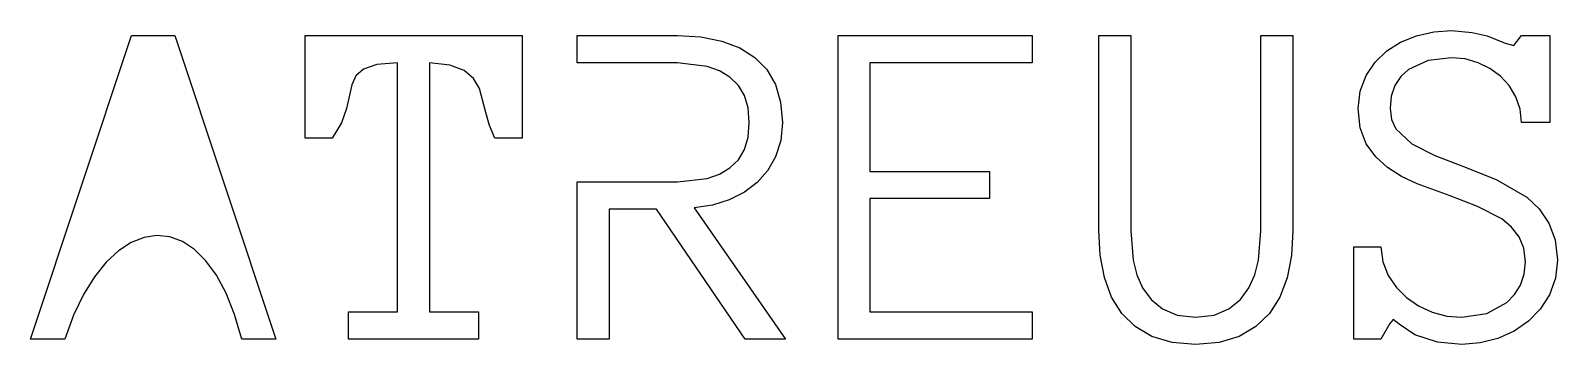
# Model space of a CAD drawing. Extents: x 0.2 to 29.1, y 0.1 to 6.1.
import ezdxf

# ---------------------------------------------------------------- set-up
doc = ezdxf.new("R2010")
doc.units = 0
doc.layers.add('Top', color=7, linetype='CONTINUOUS')

msp = doc.modelspace()

# ---------------------------------------------------------------- linework, layer by layer
at = {"layer": 'Top', "color": 1}
for points in [[(29.114795, 1.742875), (29.077309, 1.397813), (28.964865, 1.085825), (28.789575, 0.814627), (28.563578, 0.583116), (28.293481, 0.395704), (27.985906, 0.256797), (27.65297, 0.170808), (27.306809, 0.142144), (26.841582, 0.187344), (26.416045, 0.322944), (26.11599, 0.529294), (26.004147, 0.616778), (25.937299, 0.5375), (25.772226, 0.243569), (25.260698, 0.243569), (25.260698, 1.994227), (25.772226, 1.994227), (25.8064, 1.710903), (25.908926, 1.451833), (26.064369, 1.225834), (26.257295, 1.032908), (26.484394, 0.87526), (26.742365, 0.755097), (27.02238, 0.682336), (27.306809, 0.658083), (27.778648, 0.728639), (28.157884, 0.935894), (28.303403, 1.086927), (28.413648, 1.266625), (28.486407, 1.473881), (28.510662, 1.707597), (28.479792, 1.965563), (28.38719, 2.183847), (28.246077, 2.36795), (28.06087, 2.523394), (27.602259, 2.761519), (27.081912, 2.959958), (26.455731, 3.189264), (26.159178, 3.328167), (25.895698, 3.497944), (25.671904, 3.702993), (25.494412, 3.947736), (25.378658, 4.248696), (25.340073, 4.613602), (25.377555, 4.946533), (25.490003, 5.239783), (25.663084, 5.495543), (25.882467, 5.707213), (26.144846, 5.873677), (26.446912, 5.993847), (26.773231, 6.069909), (27.10837, 6.095269), (27.497949, 6.059229), (27.784233, 5.99614), (28.125698, 5.856579), (28.290332, 5.812109), (28.435698, 5.998255), (28.969273, 5.998255), (28.969273, 4.35343), (28.435698, 4.35343), (28.408135, 4.604781), (28.325453, 4.8385), (28.199774, 5.050162), (28.034412, 5.226555), (27.835972, 5.372072), (27.611078, 5.482319), (27.366339, 5.555075), (27.10837, 5.579333), (26.66299, 5.526416), (26.292573, 5.354436), (26.149256, 5.22214), (26.036809, 5.054575), (25.967355, 4.851725), (25.944203, 4.613602), (25.971765, 4.405241), (26.054448, 4.229958), (26.358717, 3.947736), (26.795281, 3.72725), (27.306809, 3.528811), (27.955037, 3.273047), (28.532712, 2.9335), (28.765321, 2.711908), (28.951634, 2.444019), (29.074002, 2.125416), (29.114795, 1.742875)], [(4.843684, 0.243569), (4.195453, 0.243569), (4.060948, 0.711313), (3.900897, 1.114629), (3.718633, 1.453959), (3.517488, 1.729744), (3.300795, 1.942428), (3.071886, 2.09245), (2.834093, 2.180255), (2.59075, 2.206282), (2.345188, 2.170975), (2.10074, 2.074775), (1.860739, 1.918123), (1.628516, 1.701463), (1.407405, 1.425236), (1.200738, 1.089883), (1.011847, 0.695847), (0.844065, 0.243569), (0.195837, 0.243569), (2.109656, 5.998255), (2.929865, 5.998255), (4.843684, 0.243569)], [(9.504759, 4.053569), (8.988823, 4.053569), (8.88692, 4.293803), (8.821254, 4.538082), (8.696198, 4.995459), (8.585586, 5.186903), (8.408773, 5.339079), (8.140148, 5.441161), (7.754101, 5.482319), (7.754101, 0.759505), (8.680142, 0.759505), (8.680142, 0.243569), (6.215106, 0.243569), (6.215106, 0.759505), (7.145559, 0.759505), (7.145559, 5.482319), (6.754565, 5.44903), (6.503967, 5.365382), (6.357373, 5.235796), (6.278395, 5.064695), (6.177725, 4.615633), (6.083253, 4.346516), (5.910837, 4.053569), (5.394898, 4.053569), (5.394898, 5.998255), (9.504759, 5.998255), (9.504759, 4.053569)], [(14.496565, 0.243569), (13.729273, 0.243569), (12.04917, 2.708602), (11.153995, 2.708602), (11.153995, 0.243569), (10.549865, 0.243569), (10.549865, 3.224386), (11.153995, 3.224541), (12.446045, 3.224541), (13.012692, 3.290685), (13.244754, 3.373368), (13.442642, 3.489125), (13.602768, 3.644013), (13.717144, 3.839694), (13.785771, 4.076166), (13.808648, 4.35343), (13.785771, 4.62683), (13.717144, 4.860544), (13.602768, 5.054573), (13.442642, 5.208916), (13.244754, 5.328526), (13.012692, 5.413964), (12.446045, 5.482319), (11.153995, 5.482319), (10.549865, 5.482384), (10.549865, 5.998255), (12.446045, 5.998255), (12.893354, 5.972345), (13.287197, 5.894623), (13.627573, 5.765088), (13.914481, 5.583741), (14.142132, 5.353055), (14.30474, 5.071108), (14.402305, 4.737899), (14.434828, 4.35343), (14.402856, 4.009468), (14.306948, 3.700791), (14.155911, 3.435102), (13.958578, 3.211311), (13.716042, 3.028306), (13.429412, 2.884991), (13.110808, 2.785771), (12.763545, 2.735061), (14.496565, 0.243569)], [(19.166462, 0.243569), (15.488753, 0.243569), (15.488753, 5.998255), (19.166462, 5.998255), (19.166462, 5.482319), (16.092884, 5.482319), (16.092884, 3.422977), (18.359481, 3.422977), (18.359481, 2.907041), (16.092884, 2.907041), (16.092884, 0.759505), (19.166462, 0.759505), (19.166462, 0.243569)], [(24.105351, 2.294088), (24.077786, 1.82776), (23.995106, 1.407736), (23.858403, 1.039522), (23.659967, 0.728639), (23.404202, 0.481694), (23.086703, 0.296486), (22.706364, 0.180729), (22.262087, 0.142144), (21.814499, 0.180729), (21.433059, 0.296486), (21.118866, 0.481694), (20.864203, 0.728639), (20.671278, 1.040625), (20.533476, 1.412144), (20.454101, 1.835477), (20.427642, 2.302908), (20.427642, 5.998255), (21.031773, 5.998255), (21.031773, 2.294088), (21.07587, 1.742875), (21.145324, 1.46506), (21.25667, 1.213708), (21.418726, 0.995425), (21.631495, 0.816833), (21.91041, 0.69777), (22.262087, 0.658083), (22.61376, 0.69777), (22.892676, 0.816833), (23.110956, 0.995425), (23.271912, 1.213708), (23.385461, 1.46506), (23.452712, 1.742875), (23.496809, 2.294088), (23.496809, 5.998255), (24.105351, 5.998255), (24.105351, 2.294088)]]:
    msp.add_lwpolyline(points, dxfattribs=at)

doc.saveas('drawing.dxf')
